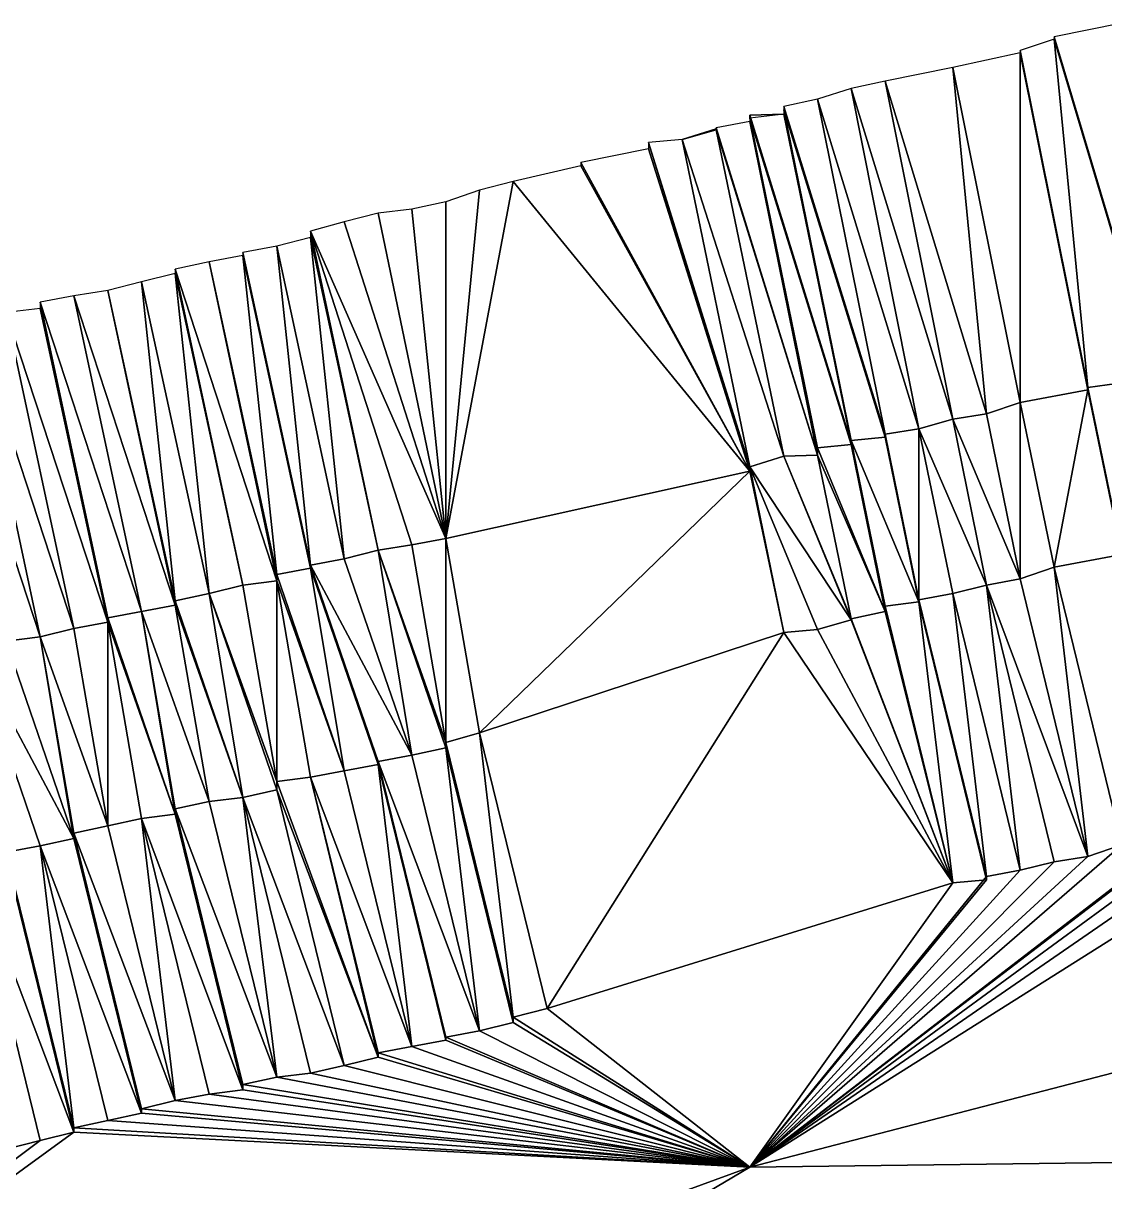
# Model space of a CAD drawing. Header units: inches. Extents: x -773 to -296, y 669 to 1001.
# Drawn here: x -513.5 to -481.5, y 929.62 to 963.91 of the extents above; entities that cross this region are included whole.
import ezdxf

# ---------------------------------------------------------------- set-up
doc = ezdxf.new("R2010")
doc.units = ezdxf.units.IN
doc.header["$MEASUREMENT"] = 0

msp = doc.modelspace()

# ---------------------------------------------------------------- linework, layer by layer
at = {"color": 72, "true_color": 0x52e210}
for points in [[(-483, 963.5, 377.27197), (-480, 953.46875, 370), (-481, 963.90625, 377.30396), (-483, 963.5, 377.27197)], [(-482, 953.125, 370), (-483, 963.4375, 377.26196), (-484, 963.09375, 377.22601), (-482, 953.125, 370)], [(-483, 963.4375, 377.26196), (-480, 953.40625, 370), (-483, 963.5, 377.27197), (-483, 963.4375, 377.26196)], [(-483, 963.5, 377.27197), (-480, 953.40625, 370), (-480, 953.46875, 370), (-483, 963.5, 377.27197)], [(-480, 953.40625, 370), (-483, 963.4375, 377.26196), (-482, 953.125, 370), (-480, 953.40625, 370)], [(-486, 962.59375, 377.16504), (-484, 952.6875, 370), (-484, 963.03125, 377.21802), (-486, 962.59375, 377.16504)], [(-484, 963.03125, 377.21802), (-482, 953.0625, 370), (-484, 963.09375, 377.22601), (-484, 963.03125, 377.21802)], [(-484, 963.09375, 377.22601), (-482, 953.0625, 370), (-482, 953.125, 370), (-484, 963.09375, 377.22601)], [(-484, 963.03125, 377.21802), (-484, 952.6875, 370), (-482, 953.0625, 370), (-484, 963.03125, 377.21802)], [(-486, 962.59375, 377.16504), (-488, 962.1875, 377.117), (-485, 952.34375, 370), (-486, 962.59375, 377.16504)], [(-486, 962.59375, 377.16504), (-485, 952.34375, 370), (-484, 952.6875, 370), (-486, 962.59375, 377.16504)], [(-489, 961.96875, 377.09399), (-490, 961.65625, 377.05798), (-487, 951.90625, 370), (-489, 961.96875, 377.09399)], [(-488, 962.1875, 377.117), (-489, 961.96875, 377.09399), (-486, 952.1875, 370), (-488, 962.1875, 377.117)], [(-486, 952.1875, 370), (-489, 961.96875, 377.09399), (-487, 951.90625, 370), (-486, 952.1875, 370)], [(-485, 952.34375, 370), (-488, 962.1875, 377.117), (-486, 952.1875, 370), (-485, 952.34375, 370)], [(-488, 951.75, 370), (-490, 961.65625, 377.05798), (-491, 961.4375, 377.03296), (-488, 951.75, 370)], [(-487, 951.90625, 370), (-490, 961.65625, 377.05798), (-488, 951.75, 370), (-487, 951.90625, 370)], [(-488, 951.75, 370), (-491, 961.4375, 377.03296), (-488, 951.65625, 370), (-488, 951.75, 370)], [(-488, 951.65625, 370), (-491, 961.4375, 377.03296), (-491, 961.34375, 377.02197), (-488, 951.65625, 370)], [(-491, 961.21875, 377.00598), (-489, 951.5625, 370), (-491, 961.34375, 377.02197), (-491, 961.21875, 377.00598)], [(-491, 961.34375, 377.02197), (-489, 951.5625, 370), (-488, 951.65625, 370), (-491, 961.34375, 377.02197)], [(-493, 960.8125, 377), (-490, 951.125, 370), (-492, 961, 377), (-493, 960.8125, 377)], [(-491, 961.21875, 377.00598), (-492, 961.09375, 377), (-492, 961.1875, 377), (-491, 961.21875, 377.00598)], [(-492, 961.1875, 377), (-489, 951.5, 370), (-491, 961.21875, 377.00598), (-492, 961.1875, 377)], [(-492, 961.1875, 377), (-492, 961.09375, 377), (-489, 951.5, 370), (-492, 961.1875, 377)], [(-489, 951.5, 370), (-492, 961.09375, 377), (-489, 951.4375, 370), (-489, 951.5, 370)], [(-492, 961.09375, 377), (-492, 961, 377), (-490, 951.34375, 370), (-492, 961.09375, 377)], [(-492, 961.09375, 377), (-490, 951.34375, 370), (-489, 951.4375, 370), (-492, 961.09375, 377)], [(-490, 951.34375, 370), (-492, 961, 377), (-490, 951.125, 370), (-490, 951.34375, 370)], [(-489, 951.5, 370), (-489, 951.5625, 370), (-491, 961.21875, 377.00598), (-489, 951.5, 370)], [(-493, 960.78125, 377), (-494, 960.46875, 377), (-493, 960.75, 377), (-493, 960.78125, 377)], [(-493, 960.75, 377), (-494, 960.46875, 377), (-491, 951.09375, 370), (-493, 960.75, 377)], [(-493, 960.78125, 377), (-490, 951.125, 370), (-493, 960.8125, 377), (-493, 960.78125, 377)], [(-493, 960.75, 377), (-490, 951.125, 370), (-493, 960.78125, 377), (-493, 960.75, 377)], [(-491, 951.09375, 370), (-490, 951.125, 370), (-493, 960.75, 377), (-491, 951.09375, 370)], [(-492, 950.78125, 370), (-494, 960.46875, 377), (-495, 960.375, 377), (-492, 950.78125, 370)], [(-495, 960.1875, 376.98901), (-492, 950.65625, 370), (-495, 960.375, 377), (-495, 960.1875, 376.98901)], [(-495, 960.375, 377), (-492, 950.65625, 370), (-492, 950.78125, 370), (-495, 960.375, 377)], [(-492, 950.78125, 370), (-491, 951.09375, 370), (-494, 960.46875, 377), (-492, 950.78125, 370)], [(-492, 950.65625, 370), (-495, 960.1875, 376.98901), (-497, 959.78125, 376.96204), (-492, 950.65625, 370)], [(-499, 959.21875, 376.77802), (-492, 950.65625, 370), (-497, 959.6875, 376.79602), (-499, 959.21875, 376.77802)], [(-497, 959.6875, 376.79602), (-492, 950.65625, 370), (-497, 959.78125, 376.96204), (-497, 959.6875, 376.79602)], [(-500, 958.96875, 376.76904), (-501, 948.65625, 370), (-499, 959.21875, 376.77802), (-500, 958.96875, 376.76904)], [(-499, 959.21875, 376.77802), (-501, 948.65625, 370), (-492, 950.65625, 370), (-499, 959.21875, 376.77802)], [(-500, 958.96875, 376.76904), (-501, 958.625, 376.75598), (-501, 948.65625, 370), (-500, 958.96875, 376.76904)], [(-501, 948.65625, 370), (-501, 958.625, 376.75598), (-502, 958.40625, 376.74701), (-501, 948.65625, 370)], [(-504, 958.03125, 376.73199), (-501, 948.65625, 370), (-503, 958.28125, 376.742), (-504, 958.03125, 376.73199)], [(-501, 948.65625, 370), (-502, 958.40625, 376.74701), (-503, 958.28125, 376.742), (-501, 948.65625, 370)], [(-504, 958.03125, 376.73199), (-505, 957.75, 376.71997), (-501, 948.65625, 370), (-504, 958.03125, 376.73199)], [(-504, 948.0625, 370), (-505, 957.5625, 376.71301), (-506, 957.3125, 376.703), (-504, 948.0625, 370)], [(-501, 948.65625, 370), (-505, 957.75, 376.71997), (-502, 948.46875, 370), (-501, 948.65625, 370)], [(-503, 948.3125, 370), (-502, 948.46875, 370), (-505, 957.75, 376.71997), (-503, 948.3125, 370)], [(-505, 957.5625, 376.71301), (-503, 948.3125, 370), (-505, 957.75, 376.71997), (-505, 957.5625, 376.71301)], [(-504, 948.0625, 370), (-503, 948.3125, 370), (-505, 957.5625, 376.71301), (-504, 948.0625, 370)], [(-505, 947.875, 370), (-506, 957.3125, 376.703), (-507, 957.125, 376.69501), (-505, 947.875, 370)], [(-505, 947.875, 370), (-504, 948.0625, 370), (-506, 957.3125, 376.703), (-505, 947.875, 370)], [(-508, 956.84375, 376.68298), (-509, 956.625, 376.67499), (-506, 947.40625, 370), (-508, 956.84375, 376.68298)], [(-508, 956.84375, 376.68298), (-506, 947.59375, 370), (-507, 957.03125, 376.69), (-508, 956.84375, 376.68298)], [(-508, 956.84375, 376.68298), (-506, 947.40625, 370), (-506, 947.59375, 370), (-508, 956.84375, 376.68298)], [(-507, 957.03125, 376.69), (-505, 947.78125, 370), (-507, 957.125, 376.69501), (-507, 957.03125, 376.69)], [(-507, 957.125, 376.69501), (-505, 947.78125, 370), (-505, 947.875, 370), (-507, 957.125, 376.69501)], [(-507, 957.03125, 376.69), (-506, 947.59375, 370), (-505, 947.78125, 370), (-507, 957.03125, 376.69)], [(-510, 956.25, 376.65796), (-508, 947.03125, 370), (-509, 956.5, 376.66901), (-510, 956.25, 376.65796)], [(-509, 956.5, 376.66901), (-507, 947.28125, 370), (-509, 956.625, 376.67499), (-509, 956.5, 376.66901)], [(-506, 947.40625, 370), (-509, 956.625, 376.67499), (-507, 947.28125, 370), (-506, 947.40625, 370)], [(-508, 947.03125, 370), (-507, 947.28125, 370), (-509, 956.5, 376.66901), (-508, 947.03125, 370)], [(-511, 956, 376.64801), (-509, 946.8125, 370), (-510, 956.25, 376.65796), (-511, 956, 376.64801)], [(-510, 956.25, 376.65796), (-509, 946.8125, 370), (-508, 947.03125, 370), (-510, 956.25, 376.65796)], [(-512, 955.84375, 376.64301), (-513, 955.65625, 376.63403), (-510, 946.5, 370), (-512, 955.84375, 376.64301)], [(-512, 955.84375, 376.64301), (-509, 946.6875, 370), (-511, 956, 376.64801), (-512, 955.84375, 376.64301)], [(-512, 955.84375, 376.64301), (-510, 946.5, 370), (-509, 946.6875, 370), (-512, 955.84375, 376.64301)], [(-511, 956, 376.64801), (-509, 946.6875, 370), (-509, 946.8125, 370), (-511, 956, 376.64801)], [(-514, 955.34375, 376.62097), (-511, 946.1875, 370), (-513, 955.46875, 376.62598), (-514, 955.34375, 376.62097)], [(-510, 946.5, 370), (-513, 955.65625, 376.63403), (-511, 946.3125, 370), (-510, 946.5, 370)], [(-513, 955.65625, 376.63403), (-513, 955.46875, 376.62598), (-511, 946.3125, 370), (-513, 955.65625, 376.63403)], [(-511, 946.3125, 370), (-513, 955.46875, 376.62598), (-511, 946.1875, 370), (-511, 946.3125, 370)], [(-515, 955.125, 376.612), (-516, 954.875, 376.60199), (-513, 945.75, 370), (-515, 955.125, 376.612)], [(-514, 955.34375, 376.62097), (-515, 955.125, 376.612), (-512, 946, 370), (-514, 955.34375, 376.62097)], [(-512, 946, 370), (-515, 955.125, 376.612), (-513, 945.75, 370), (-512, 946, 370)], [(-512, 946, 370), (-511, 946.1875, 370), (-514, 955.34375, 376.62097), (-512, 946, 370)], [(-513, 945.75, 370), (-516, 954.875, 376.60199), (-514, 945.625, 370), (-513, 945.75, 370)], [(-480, 953.40625, 370), (-482, 953.125, 370), (-481, 948.25, 370), (-480, 953.40625, 370)], [(-482, 953.0625, 370), (-484, 952.6875, 370), (-483, 947.8125, 370), (-482, 953.0625, 370)], [(-481, 948.1875, 370), (-482, 953.0625, 370), (-483, 947.8125, 370), (-481, 948.1875, 370)], [(-481, 948.25, 370), (-482, 953.125, 370), (-482, 953.0625, 370), (-481, 948.25, 370)], [(-481, 948.25, 370), (-482, 953.0625, 370), (-481, 948.1875, 370), (-481, 948.25, 370)], [(-484, 952.6875, 370), (-485, 952.34375, 370), (-484, 947.46875, 370), (-484, 952.6875, 370)], [(-484, 952.6875, 370), (-484, 947.46875, 370), (-483, 947.8125, 370), (-484, 952.6875, 370)], [(-485, 952.34375, 370), (-486, 952.1875, 370), (-484, 947.46875, 370), (-485, 952.34375, 370)], [(-486, 952.1875, 370), (-487, 951.90625, 370), (-485, 947.28125, 370), (-486, 952.1875, 370)], [(-484, 947.46875, 370), (-486, 952.1875, 370), (-485, 947.28125, 370), (-484, 947.46875, 370)], [(-488, 951.65625, 370), (-489, 951.5625, 370), (-487, 946.78125, 370), (-488, 951.65625, 370)], [(-487, 946.84375, 370), (-487, 951.90625, 370), (-488, 951.75, 370), (-487, 946.84375, 370)], [(-487, 946.84375, 370), (-488, 951.75, 370), (-488, 951.65625, 370), (-487, 946.84375, 370)], [(-488, 951.65625, 370), (-487, 946.78125, 370), (-487, 946.84375, 370), (-488, 951.65625, 370)], [(-486, 947.03125, 370), (-485, 947.28125, 370), (-487, 951.90625, 370), (-486, 947.03125, 370)], [(-486, 947.03125, 370), (-487, 951.90625, 370), (-487, 946.84375, 370), (-486, 947.03125, 370)], [(-489, 951.4375, 370), (-490, 951.34375, 370), (-488, 946.5, 370), (-489, 951.4375, 370)], [(-490, 951.34375, 370), (-490, 951.125, 370), (-488, 946.5, 370), (-490, 951.34375, 370)], [(-487, 946.78125, 370), (-489, 951.5625, 370), (-488, 946.65625, 370), (-487, 946.78125, 370)], [(-488, 946.65625, 370), (-489, 951.5625, 370), (-489, 951.5, 370), (-488, 946.65625, 370)], [(-488, 946.65625, 370), (-489, 951.5, 370), (-489, 951.4375, 370), (-488, 946.65625, 370)], [(-489, 951.4375, 370), (-488, 946.5, 370), (-488, 946.59375, 370), (-489, 951.4375, 370)], [(-489, 951.4375, 370), (-488, 946.59375, 370), (-488, 946.65625, 370), (-489, 951.4375, 370)], [(-489, 946.25, 370), (-491, 951.09375, 370), (-492, 950.78125, 370), (-489, 946.25, 370)], [(-491, 951.09375, 370), (-489, 946.28125, 370), (-490, 951.125, 370), (-491, 951.09375, 370)], [(-489, 946.25, 370), (-489, 946.28125, 370), (-491, 951.09375, 370), (-489, 946.25, 370)], [(-488, 946.5, 370), (-490, 951.125, 370), (-489, 946.28125, 370), (-488, 946.5, 370)], [(-501, 948.65625, 370), (-500, 942.90625, 370), (-492, 950.65625, 370), (-501, 948.65625, 370)], [(-491, 945.875, 370), (-492, 950.65625, 370), (-500, 942.90625, 370), (-491, 945.875, 370)], [(-492, 950.78125, 370), (-492, 950.65625, 370), (-491, 945.875, 370), (-492, 950.78125, 370)], [(-492, 950.78125, 370), (-491, 945.875, 370), (-490, 945.96875, 370), (-492, 950.78125, 370)], [(-490, 945.96875, 370), (-489, 946.25, 370), (-492, 950.78125, 370), (-490, 945.96875, 370)], [(-501, 948.65625, 370), (-502, 948.46875, 370), (-501, 942.625, 370), (-501, 948.65625, 370)], [(-501, 942.625, 370), (-500, 942.90625, 370), (-501, 948.65625, 370), (-501, 942.625, 370)], [(-502, 942.25, 370), (-503, 948.3125, 370), (-504, 948.0625, 370), (-502, 942.25, 370)], [(-501, 942.625, 370), (-502, 948.46875, 370), (-503, 948.3125, 370), (-501, 942.625, 370)], [(-502, 942.25, 370), (-501, 942.46875, 370), (-503, 948.3125, 370), (-502, 942.25, 370)], [(-501, 942.625, 370), (-503, 948.3125, 370), (-501, 942.46875, 370), (-501, 942.625, 370)], [(-505, 947.875, 370), (-502, 942.25, 370), (-504, 948.0625, 370), (-505, 947.875, 370)], [(-481, 948.1875, 370), (-483, 947.8125, 370), (-481, 939.59375, 360), (-481, 948.1875, 370)], [(-505, 947.78125, 370), (-506, 947.59375, 370), (-504, 941.78125, 370), (-505, 947.78125, 370)], [(-504, 941.78125, 370), (-506, 947.59375, 370), (-506, 947.40625, 370), (-504, 941.78125, 370)], [(-503, 942.0625, 370), (-502, 942.25, 370), (-505, 947.875, 370), (-503, 942.0625, 370)], [(-505, 947.78125, 370), (-503, 942.0625, 370), (-505, 947.875, 370), (-505, 947.78125, 370)], [(-505, 947.78125, 370), (-504, 941.78125, 370), (-503, 941.96875, 370), (-505, 947.78125, 370)], [(-503, 941.96875, 370), (-503, 942.0625, 370), (-505, 947.78125, 370), (-503, 941.96875, 370)], [(-483, 947.8125, 370), (-484, 947.46875, 370), (-482, 939.25, 360), (-483, 947.8125, 370)], [(-481, 939.59375, 360), (-483, 947.8125, 370), (-482, 939.25, 360), (-481, 939.59375, 360)], [(-508, 947.03125, 370), (-506, 941.46875, 370), (-507, 947.28125, 370), (-508, 947.03125, 370)], [(-506, 947.40625, 370), (-507, 947.28125, 370), (-506, 941.46875, 370), (-506, 947.40625, 370)], [(-504, 941.78125, 370), (-506, 947.40625, 370), (-505, 941.59375, 370), (-504, 941.78125, 370)], [(-505, 941.59375, 370), (-506, 947.40625, 370), (-506, 941.46875, 370), (-505, 941.59375, 370)], [(-484, 938.84375, 360), (-485, 947.28125, 370), (-486, 947.03125, 370), (-484, 938.84375, 360)], [(-484, 947.46875, 370), (-485, 947.28125, 370), (-482, 939.25, 360), (-484, 947.46875, 370)], [(-484, 938.84375, 360), (-483, 939.09375, 360), (-485, 947.28125, 370), (-484, 938.84375, 360)], [(-482, 939.25, 360), (-485, 947.28125, 370), (-483, 939.09375, 360), (-482, 939.25, 360)], [(-507, 941, 370), (-508, 947.03125, 370), (-509, 946.8125, 370), (-507, 941, 370)], [(-506, 941.21875, 370), (-506, 941.46875, 370), (-508, 947.03125, 370), (-506, 941.21875, 370)], [(-506, 941.21875, 370), (-508, 947.03125, 370), (-507, 941, 370), (-506, 941.21875, 370)], [(-485, 938.65625, 360), (-486, 947.03125, 370), (-487, 946.84375, 370), (-485, 938.65625, 360)], [(-485, 938.65625, 360), (-484, 938.84375, 360), (-486, 947.03125, 370), (-485, 938.65625, 360)], [(-509, 946.6875, 370), (-510, 946.5, 370), (-508, 940.875, 370), (-509, 946.6875, 370)], [(-507, 941, 370), (-509, 946.8125, 370), (-509, 946.6875, 370), (-507, 941, 370)], [(-509, 946.6875, 370), (-508, 940.875, 370), (-507, 941, 370), (-509, 946.6875, 370)], [(-488, 946.65625, 370), (-486, 938.46875, 360), (-487, 946.78125, 370), (-488, 946.65625, 370)], [(-488, 946.59375, 370), (-486, 938.46875, 360), (-488, 946.65625, 370), (-488, 946.59375, 370)], [(-488, 946.5, 370), (-486, 938.46875, 360), (-488, 946.59375, 370), (-488, 946.5, 370)], [(-487, 946.78125, 370), (-485, 938.65625, 360), (-487, 946.84375, 370), (-487, 946.78125, 370)], [(-487, 946.78125, 370), (-486, 938.46875, 360), (-485, 938.5625, 360), (-487, 946.78125, 370)], [(-485, 938.5625, 360), (-485, 938.65625, 360), (-487, 946.78125, 370), (-485, 938.5625, 360)], [(-512, 946, 370), (-511, 940.15625, 370), (-511, 946.1875, 370), (-512, 946, 370)], [(-510, 946.5, 370), (-511, 946.3125, 370), (-509, 940.5, 370), (-510, 946.5, 370)], [(-509, 940.5, 370), (-511, 946.3125, 370), (-511, 946.1875, 370), (-509, 940.5, 370)], [(-509, 940.5, 370), (-511, 946.1875, 370), (-510, 940.375, 370), (-509, 940.5, 370)], [(-510, 940.375, 370), (-511, 946.1875, 370), (-511, 940.15625, 370), (-510, 940.375, 370)], [(-509, 940.65625, 370), (-508, 940.875, 370), (-510, 946.5, 370), (-509, 940.65625, 370)], [(-509, 940.65625, 370), (-510, 946.5, 370), (-509, 940.5, 370), (-509, 940.65625, 370)], [(-490, 945.96875, 370), (-486, 938.46875, 360), (-489, 946.25, 370), (-490, 945.96875, 370)], [(-488, 946.5, 370), (-489, 946.28125, 370), (-486, 938.46875, 360), (-488, 946.5, 370)], [(-489, 946.25, 370), (-486, 938.46875, 360), (-489, 946.28125, 370), (-489, 946.25, 370)], [(-513, 945.75, 370), (-511, 940.15625, 370), (-512, 946, 370), (-513, 945.75, 370)], [(-491, 945.875, 370), (-500, 942.90625, 370), (-498, 934.75, 360), (-491, 945.875, 370)], [(-498, 934.75, 360), (-486, 938.46875, 360), (-491, 945.875, 370), (-498, 934.75, 360)], [(-490, 945.96875, 370), (-491, 945.875, 370), (-486, 938.46875, 360), (-490, 945.96875, 370)], [(-514, 945.625, 370), (-515, 945.40625, 370), (-512, 939.78125, 370), (-514, 945.625, 370)], [(-513, 945.75, 370), (-514, 945.625, 370), (-512, 939.78125, 370), (-513, 945.75, 370)], [(-512, 939.78125, 370), (-512, 939.9375, 370), (-513, 945.75, 370), (-512, 939.78125, 370)], [(-513, 945.75, 370), (-512, 939.9375, 370), (-511, 940.15625, 370), (-513, 945.75, 370)], [(-512, 939.78125, 370), (-515, 945.40625, 370), (-513, 939.5625, 370), (-512, 939.78125, 370)], [(-514, 939.375, 370), (-513, 939.5625, 370), (-515, 945.40625, 370), (-514, 939.375, 370)], [(-499, 934.5, 360), (-500, 942.90625, 370), (-501, 942.625, 370), (-499, 934.5, 360)], [(-498, 934.75, 360), (-500, 942.90625, 370), (-499, 934.5, 360), (-498, 934.75, 360)], [(-500, 934.09375, 360), (-501, 942.46875, 370), (-502, 942.25, 370), (-500, 934.09375, 360)], [(-501, 942.46875, 370), (-499, 934.5, 360), (-501, 942.625, 370), (-501, 942.46875, 370)], [(-500, 934.09375, 360), (-499, 934.34375, 360), (-501, 942.46875, 370), (-500, 934.09375, 360)], [(-499, 934.34375, 360), (-499, 934.5, 360), (-501, 942.46875, 370), (-499, 934.34375, 360)], [(-503, 942.0625, 370), (-500, 934.09375, 360), (-502, 942.25, 370), (-503, 942.0625, 370)], [(-501, 933.90625, 360), (-500, 934.09375, 360), (-503, 942.0625, 370), (-501, 933.90625, 360)], [(-503, 942.0625, 370), (-503, 941.96875, 370), (-501, 933.90625, 360), (-503, 942.0625, 370)], [(-504, 941.78125, 370), (-505, 941.59375, 370), (-502, 933.625, 360), (-504, 941.78125, 370)], [(-503, 941.96875, 370), (-504, 941.78125, 370), (-502, 933.625, 360), (-503, 941.96875, 370)], [(-503, 941.96875, 370), (-502, 933.625, 360), (-501, 933.8125, 360), (-503, 941.96875, 370)], [(-501, 933.90625, 360), (-503, 941.96875, 370), (-501, 933.8125, 360), (-501, 933.90625, 360)], [(-505, 941.59375, 370), (-506, 941.46875, 370), (-503, 933.3125, 360), (-505, 941.59375, 370)], [(-506, 941.21875, 370), (-503, 933.3125, 360), (-506, 941.46875, 370), (-506, 941.21875, 370)], [(-502, 933.625, 360), (-505, 941.59375, 370), (-503, 933.4375, 360), (-502, 933.625, 360)], [(-503, 933.4375, 360), (-505, 941.59375, 370), (-503, 933.3125, 360), (-503, 933.4375, 360)], [(-506, 941.21875, 370), (-507, 941, 370), (-504, 933.0625, 360), (-506, 941.21875, 370)], [(-504, 933.0625, 360), (-503, 933.3125, 360), (-506, 941.21875, 370), (-504, 933.0625, 360)], [(-506, 932.71875, 360), (-508, 940.875, 370), (-509, 940.65625, 370), (-506, 932.71875, 360)], [(-507, 941, 370), (-508, 940.875, 370), (-506, 932.71875, 360), (-507, 941, 370)], [(-507, 941, 370), (-506, 932.71875, 360), (-505, 932.84375, 360), (-507, 941, 370)], [(-504, 933.0625, 360), (-507, 941, 370), (-505, 932.84375, 360), (-504, 933.0625, 360)], [(-492, 930.0625, 360), (-459, 938.625, 360), (-475, 940.78125, 360), (-492, 930.0625, 360)], [(-492, 930.0625, 360), (-475, 940.78125, 360), (-477, 940.40625, 360), (-492, 930.0625, 360)], [(-510, 940.375, 370), (-511, 940.15625, 370), (-509, 932.03125, 360), (-510, 940.375, 370)], [(-509, 940.5, 370), (-510, 940.375, 370), (-507, 932.34375, 360), (-509, 940.5, 370)], [(-507, 932.34375, 360), (-510, 940.375, 370), (-508, 932.21875, 360), (-507, 932.34375, 360)], [(-508, 932.21875, 360), (-510, 940.375, 370), (-509, 932.03125, 360), (-508, 932.21875, 360)], [(-509, 940.65625, 370), (-507, 932.5, 360), (-506, 932.71875, 360), (-509, 940.65625, 370)], [(-507, 932.5, 360), (-509, 940.65625, 370), (-507, 932.34375, 360), (-507, 932.5, 360)], [(-507, 932.34375, 360), (-509, 940.65625, 370), (-509, 940.5, 370), (-507, 932.34375, 360)], [(-477, 940.40625, 360), (-478, 940.3125, 360), (-492, 930.0625, 360), (-477, 940.40625, 360)], [(-509, 932.03125, 360), (-511, 940.15625, 370), (-512, 939.9375, 370), (-509, 932.03125, 360)], [(-478, 940.3125, 360), (-479, 940.0625, 360), (-492, 930.0625, 360), (-478, 940.3125, 360)], [(-479, 940, 360), (-492, 930.0625, 360), (-479, 940.0625, 360), (-479, 940, 360)], [(-479, 940, 360), (-481, 939.59375, 360), (-492, 930.0625, 360), (-479, 940, 360)], [(-513, 939.5625, 370), (-510, 931.65625, 360), (-512, 939.78125, 370), (-513, 939.5625, 370)], [(-512, 939.78125, 370), (-510, 931.65625, 360), (-512, 939.9375, 370), (-512, 939.78125, 370)], [(-512, 939.9375, 370), (-510, 931.65625, 360), (-510, 931.78125, 360), (-512, 939.9375, 370)], [(-509, 932.03125, 360), (-512, 939.9375, 370), (-510, 931.78125, 360), (-509, 932.03125, 360)], [(-512, 931.21875, 360), (-513, 939.5625, 370), (-514, 939.375, 370), (-512, 931.21875, 360)], [(-514, 939.375, 370), (-514, 939.25, 370), (-512, 931.21875, 360), (-514, 939.375, 370)], [(-512, 931.21875, 360), (-511, 931.4375, 360), (-513, 939.5625, 370), (-512, 931.21875, 360)], [(-513, 939.5625, 370), (-511, 931.4375, 360), (-510, 931.65625, 360), (-513, 939.5625, 370)], [(-481, 939.59375, 360), (-482, 939.25, 360), (-492, 930.0625, 360), (-481, 939.59375, 360)], [(-512, 931.09375, 360), (-514, 939.25, 370), (-515, 939, 370), (-512, 931.09375, 360)], [(-515, 939, 370), (-514, 930.59375, 360), (-513, 930.84375, 360), (-515, 939, 370)], [(-512, 931.09375, 360), (-515, 939, 370), (-513, 930.84375, 360), (-512, 931.09375, 360)], [(-512, 931.21875, 360), (-514, 939.25, 370), (-512, 931.09375, 360), (-512, 931.21875, 360)], [(-492, 930.0625, 360), (-482, 939.25, 360), (-483, 939.09375, 360), (-492, 930.0625, 360)], [(-492, 930.0625, 360), (-483, 939.09375, 360), (-484, 938.84375, 360), (-492, 930.0625, 360)], [(-492, 930.0625, 360), (-484, 938.84375, 360), (-485, 938.65625, 360), (-492, 930.0625, 360)], [(-485, 938.5625, 360), (-492, 930.0625, 360), (-485, 938.65625, 360), (-485, 938.5625, 360)], [(-457, 930.5, 350), (-459, 938.625, 360), (-492, 930.0625, 360), (-457, 930.5, 350)], [(-498, 934.75, 360), (-492, 930.0625, 360), (-486, 938.46875, 360), (-498, 934.75, 360)], [(-486, 938.46875, 360), (-492, 930.0625, 360), (-485, 938.5625, 360), (-486, 938.46875, 360)], [(-498, 934.75, 360), (-499, 934.5, 360), (-492, 930.0625, 360), (-498, 934.75, 360)], [(-492, 930.0625, 360), (-499, 934.34375, 360), (-500, 934.09375, 360), (-492, 930.0625, 360)], [(-492, 930.0625, 360), (-499, 934.5, 360), (-499, 934.34375, 360), (-492, 930.0625, 360)], [(-353, 929.1875, 330), (-353, 933.875, 340), (-613, 861.75, 340), (-353, 929.1875, 330)], [(-353, 933.875, 340), (-528, 892.59375, 340), (-613, 861.75, 340), (-353, 933.875, 340)], [(-353, 933.875, 340), (-453, 916.65625, 340), (-528, 892.59375, 340), (-353, 933.875, 340)], [(-501, 933.90625, 360), (-492, 930.0625, 360), (-500, 934.09375, 360), (-501, 933.90625, 360)], [(-501, 933.8125, 360), (-492, 930.0625, 360), (-501, 933.90625, 360), (-501, 933.8125, 360)], [(-502, 933.625, 360), (-503, 933.4375, 360), (-492, 930.0625, 360), (-502, 933.625, 360)], [(-501, 933.8125, 360), (-502, 933.625, 360), (-492, 930.0625, 360), (-501, 933.8125, 360)], [(-504, 933.0625, 360), (-492, 930.0625, 360), (-503, 933.3125, 360), (-504, 933.0625, 360)], [(-492, 930.0625, 360), (-503, 933.4375, 360), (-503, 933.3125, 360), (-492, 930.0625, 360)], [(-505, 932.84375, 360), (-506, 932.71875, 360), (-492, 930.0625, 360), (-505, 932.84375, 360)], [(-505, 932.84375, 360), (-492, 930.0625, 360), (-504, 933.0625, 360), (-505, 932.84375, 360)], [(-506, 932.71875, 360), (-507, 932.5, 360), (-492, 930.0625, 360), (-506, 932.71875, 360)], [(-492, 930.0625, 360), (-507, 932.5, 360), (-507, 932.34375, 360), (-492, 930.0625, 360)], [(-492, 930.0625, 360), (-508, 932.21875, 360), (-509, 932.03125, 360), (-492, 930.0625, 360)], [(-507, 932.34375, 360), (-508, 932.21875, 360), (-492, 930.0625, 360), (-507, 932.34375, 360)], [(-492, 930.0625, 360), (-509, 932.03125, 360), (-510, 931.78125, 360), (-492, 930.0625, 360)], [(-510, 931.78125, 360), (-510, 931.65625, 360), (-492, 930.0625, 360), (-510, 931.78125, 360)], [(-512, 931.21875, 360), (-492, 930.0625, 360), (-511, 931.4375, 360), (-512, 931.21875, 360)], [(-492, 930.0625, 360), (-510, 931.65625, 360), (-511, 931.4375, 360), (-492, 930.0625, 360)], [(-513, 930.84375, 360), (-535, 914.34375, 360), (-512, 931.09375, 360), (-513, 930.84375, 360)], [(-512, 931.09375, 360), (-535, 914.34375, 360), (-492, 930.0625, 360), (-512, 931.09375, 360)], [(-512, 931.09375, 360), (-492, 930.0625, 360), (-512, 931.21875, 360), (-512, 931.09375, 360)], [(-513, 930.84375, 360), (-514, 930.59375, 360), (-535, 914.34375, 360), (-513, 930.84375, 360)], [(-455, 924.6875, 350), (-457, 930.5, 350), (-532, 906.375, 350), (-455, 924.6875, 350)], [(-457, 930.5, 350), (-492, 930.0625, 360), (-532, 906.375, 350), (-457, 930.5, 350)], [(-532, 906.375, 350), (-492, 930.0625, 360), (-535, 914.34375, 360), (-532, 906.375, 350)]]:
    msp.add_3dface(points, dxfattribs=at)

doc.saveas('drawing.dxf')
